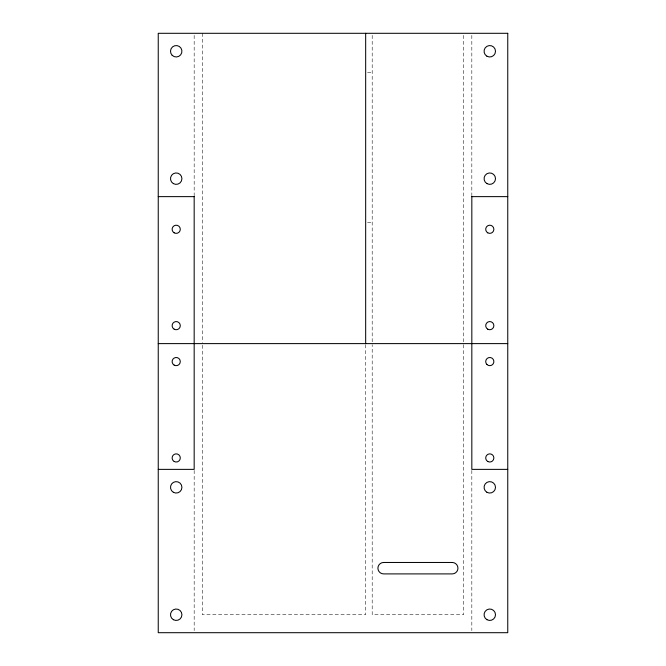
<?xml version="1.0" encoding="UTF-8"?>
<svg xmlns="http://www.w3.org/2000/svg" width="666" height="666" viewBox="0 0 666 666"><rect width="100%" height="100%" fill="white"/><g stroke="black" fill="none" stroke-linecap="round" stroke-linejoin="round"><path stroke-width="0.5" stroke-dasharray="3.33 2.5" d="M367.532 72.494L372.194 72.494M367.532 222.752L372.194 222.752M471.828 35.373L471.828 195.588M471.828 470.412L471.828 630.619M463.661 35.373L463.661 342.582M463.661 344.655L463.661 614.735L372.194 614.735L372.194 344.655M372.194 35.365L372.194 343.614M365.667 344.655L365.667 614.735L202.339 614.735L202.339 344.655M202.339 33.3L202.339 342.582M194.172 35.373L194.172 195.588M194.172 470.412L194.172 630.619"/><path stroke-width="1" d="M158.242 196.628L194.172 196.628M471.828 196.628L507.758 196.628M158.242 343.614L507.758 343.614M158.242 469.372L194.172 469.372L194.172 196.245M507.758 469.372L471.828 469.372L471.828 196.245M365.667 33.3L365.667 343.614M507.758 33.3L158.242 33.3L158.242 632.7L507.758 632.7L507.758 33.3M452.231 562.47L383.633 562.47A5.719 5.719 0 0 0 377.913 568.19A5.719 5.719 0 0 0 383.633 573.901L452.231 573.901A5.719 5.719 0 0 0 457.942 568.19A5.719 5.719 0 0 0 452.231 562.47M174.167 329.187A4.079 4.079 0 0 0 180.295 325.649A4.079 4.079 0 0 0 174.167 322.111A4.079 4.079 0 0 0 174.167 329.187M174.167 232.825A4.079 4.079 0 0 0 180.295 229.287A4.079 4.079 0 0 0 174.167 225.749A4.079 4.079 0 0 0 174.167 232.825M486.929 183.608A5.719 5.719 0 0 0 495.504 178.655A5.719 5.719 0 0 0 486.929 173.709A5.719 5.719 0 0 0 486.929 183.608M486.929 56.219A5.719 5.719 0 0 0 495.504 51.265A5.719 5.719 0 0 0 486.929 46.312A5.719 5.719 0 0 0 486.929 56.219M487.753 329.187A4.079 4.079 0 0 0 493.872 325.649A4.079 4.079 0 0 0 487.753 322.111A4.079 4.079 0 0 0 487.753 329.187M487.753 232.825A4.079 4.079 0 0 0 493.872 229.287A4.079 4.079 0 0 0 487.753 225.749A4.079 4.079 0 0 0 487.753 232.825M173.351 183.608A5.719 5.719 0 0 0 181.926 178.655A5.719 5.719 0 0 0 173.351 173.709A5.719 5.719 0 0 0 173.351 183.608M172.169 55.311A5.719 5.719 0 0 0 181.726 52.747A5.719 5.719 0 0 0 174.725 45.746A5.719 5.719 0 0 0 172.169 55.311M486.904 364.469A4.079 4.079 0 0 0 493.739 362.637A4.079 4.079 0 0 0 488.736 357.634A4.079 4.079 0 0 0 486.904 364.469M174.167 365.118A4.079 4.079 0 0 0 180.295 361.58A4.079 4.079 0 0 0 174.167 358.042A4.079 4.079 0 0 0 174.167 365.118M487.753 461.48A4.079 4.079 0 0 0 493.872 457.942A4.079 4.079 0 0 0 487.753 454.403A4.079 4.079 0 0 0 487.753 461.48M174.167 461.48A4.079 4.079 0 0 0 180.295 457.942A4.079 4.079 0 0 0 174.167 454.403A4.079 4.079 0 0 0 174.167 461.48M173.351 619.688A5.719 5.719 0 0 0 181.926 614.735A5.719 5.719 0 0 0 173.351 609.781A5.719 5.719 0 0 0 173.351 619.688M173.351 492.291A5.719 5.719 0 0 0 181.926 487.346A5.719 5.719 0 0 0 173.351 482.392A5.719 5.719 0 0 0 173.351 492.291M486.929 492.291A5.719 5.719 0 0 0 495.504 487.346A5.719 5.719 0 0 0 486.929 482.392A5.719 5.719 0 0 0 486.929 492.291M486.929 619.688A5.719 5.719 0 0 0 495.504 614.735A5.719 5.719 0 0 0 486.929 609.781A5.719 5.719 0 0 0 486.929 619.688"/></g></svg>
